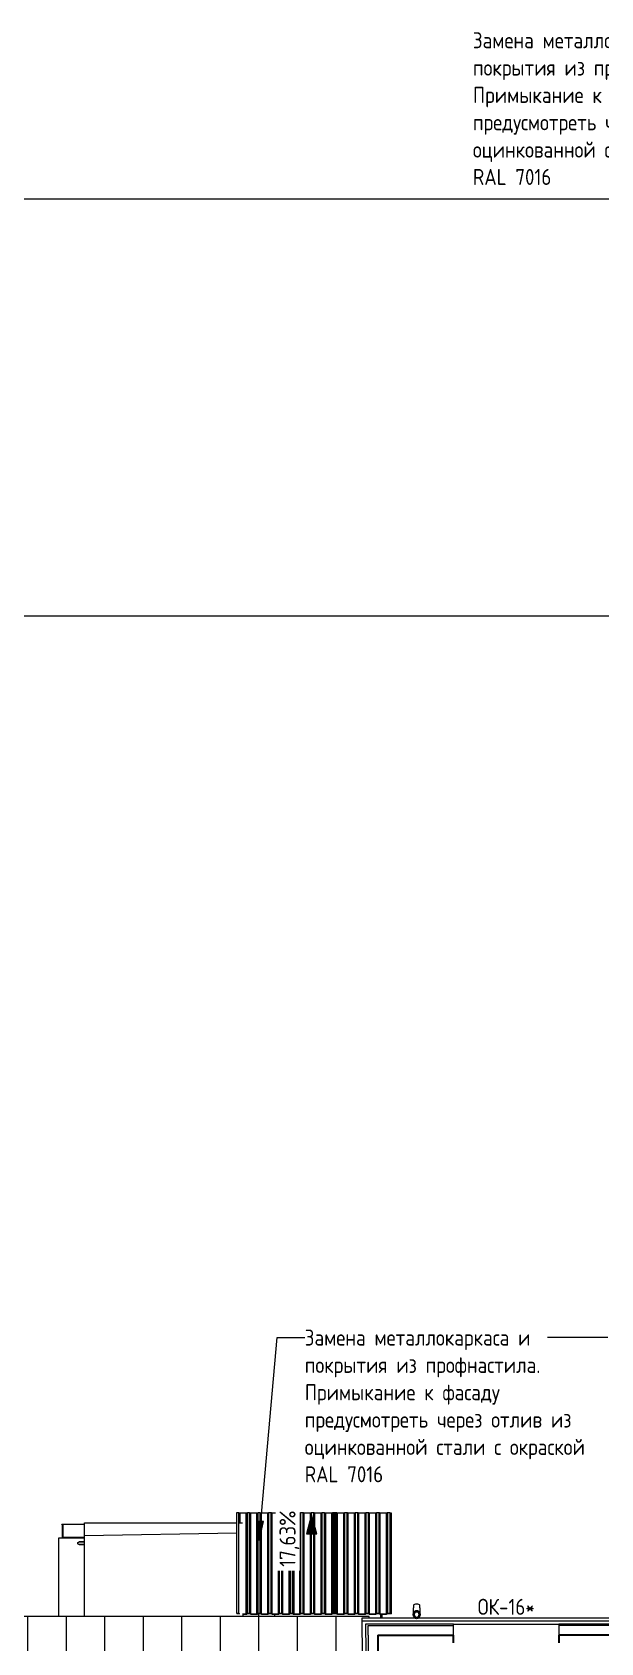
# Model space of a CAD drawing. Header units: millimetres. Extents: x -25149 to 64359, y -29707 to 46678.
# Drawn here: x 32625 to 41480, y 20531 to 45645 of the extents above; entities that cross this region are included whole.
import ezdxf

# ---------------------------------------------------------------- set-up
doc = ezdxf.new("R2010")
doc.units = ezdxf.units.MM
doc.linetypes.add('ADSK_Линия сетки', pattern=[25, 20, -2.5, 0, -2.5])
for name, color, linetype, lineweight in [('Аннотация', 7, 'Continuous', 9), ('Крыша', 7, 'Continuous', 9), ('Крыша штриховка', 7, 'Continuous', 9), ('Лестницы', 7, 'Continuous', 9), ('Марки окон', 7, 'Continuous', 20), ('Обобщенные модели', 7, 'Continuous', 18), ('Ограждение', 7, 'Continuous', 9), ('Оси', 7, 'Continuous', 9), ('Перекрытие', 7, 'Continuous', 18), ('Размеры', 7, 'Continuous', 5), ('Стены внутренние', 7, 'Continuous', 18), ('Стены наружные', 7, 'Continuous', 18), ('Стены несущие', 7, 'Continuous', 30), ('Стены отделка', 7, 'Continuous', 30), ('Стены штриховка', 7, 'Continuous', 9)]:
    doc.layers.add(name, color=color, linetype=linetype, lineweight=lineweight)
doc.layers.add('Линии', color=7, linetype='Continuous', lineweight=9, true_color=0x00a600)
doc.styles.add('GOST Common_1', font='GOST_Common.ttf', dxfattribs={"width": 0.9, "height": 250})
doc.styles.add('GOST Common_2', font='GOST_Common.ttf', dxfattribs={"width": 0.9, "height": 250})

# ---------------------------------------------------------------- blocks, each defined once
blk = doc.blocks.new('Водосток - Тип 1 _карниз больше 490мм_-5181640-План 2-го этажа')
at = {"layer": 'Обобщенные модели', "lineweight": 9}
h = blk.add_hatch(dxfattribs=at)
h.set_pattern_fill('FP_14', color=256, style=0, pattern_type=2)
h.set_pattern_definition([(45, (-38486.85, -20811.32), (-106.066, 106.066), [])])
h.paths.add_polyline_path([(125, 110), (147, 115), (164, 129), (174, 149), (174, 171), (164, 191), (147, 205), (125, 210), (103, 205), (86, 191), (76, 171), (76, 149), (86, 129), (105, 115)])
at = {"layer": 'Обобщенные модели'}
for p, q in [((75, 306), (75, 264)), ((175, 264), (175, 306))]:
    blk.add_line(p, q, dxfattribs=at)
at = {"layer": 'Обобщенные модели', "flags": 128}
for points in [[(75, 173), (75, 174), (75, 177), (75, 180), (75, 183), (75, 186), (75, 190), (75, 193), (75, 197), (75, 201), (75, 205), (75, 210), (75, 214), (75, 219), (75, 224), (75, 229), (75, 234), (75, 239), (75, 245), (75, 250), (75, 256), (75, 261), (75, 264)], [(175, 264), (175, 258), (175, 252), (175, 247), (175, 242), (175, 236), (175, 231), (175, 226), (175, 221), (175, 216), (175, 212), (175, 207), (175, 203), (175, 199), (175, 195), (175, 191), (175, 188), (175, 184), (175, 181), (175, 178), (175, 175), (175, 173)]]:
    blk.add_lwpolyline(points, dxfattribs=at)
at = {"layer": 'Обобщенные модели'}
for start, end in [(90, 260.0131), (279.9869, 90)]:
    blk.add_arc((125, 160), 52, start, end, dxfattribs=at)
at = {"layer": 'Обобщенные модели', "lineweight": 40}
for start, end in [(90, 270), (270, 90)]:
    blk.add_arc((125, 160), 50, start, end, dxfattribs=at)
at = {"layer": 'Обобщенные модели'}
for start_param, end_param in [(4.712389, 6.283185), (3.141593, 4.712389)]:
    blk.add_ellipse((125, 306), major_axis=(-50, 0), ratio=0.309017, start_param=start_param, end_param=end_param, dxfattribs=at)
blk = doc.blocks.new('Roof Cladding - 833x50mm-6936777-План 2-го этажа')
at = {"layer": 'Обобщенные модели'}
for p, q in [((37327, 22564), (37362, 22564)), ((37327, 20988), (37327, 22564)), ((37362, 22564), (37379, 22556)), ((37362, 20988), (37362, 22564)), ((37379, 22556), (37477, 22556)), ((37379, 20980), (37379, 22556)), ((37477, 22556), (37494, 22564)), ((37477, 20980), (37477, 22556)), ((37494, 22564), (37529, 22564)), ((37494, 20988), (37494, 22564)), ((37529, 22564), (37546, 22556)), ((37529, 20988), (37529, 22564)), ((37546, 22556), (37643, 22556)), ((37546, 20980), (37546, 22556)), ((37643, 22556), (37660, 22564)), ((37643, 20980), (37643, 22556)), ((37660, 22564), (37695, 22564)), ((37660, 20988), (37660, 22564)), ((37695, 22564), (37712, 22556)), ((37695, 20988), (37695, 22564)), ((37712, 22556), (37810, 22556)), ((37712, 20980), (37712, 22556)), ((37810, 22556), (37827, 22564)), ((37810, 20980), (37810, 22556)), ((37827, 22564), (37862, 22564)), ((37827, 20988), (37827, 22564)), ((37862, 22564), (37879, 22556)), ((37862, 20988), (37862, 22564)), ((37879, 22556), (37977, 22556)), ((37879, 20980), (37879, 22556)), ((37977, 22556), (37994, 22564)), ((37977, 20980), (37977, 22556)), ((37994, 22564), (38029, 22564)), ((37994, 20988), (37994, 22564)), ((38029, 22564), (38046, 22556)), ((38029, 20988), (38029, 22564)), ((38046, 22556), (38143, 22556)), ((38046, 20980), (38046, 22556)), ((38143, 22556), (38160, 22564)), ((38143, 20980), (38143, 22556)), ((38160, 22564), (38195, 22564)), ((38160, 22564), (38160, 20988)), ((38195, 22564), (38215, 22560)), ((38195, 22564), (38195, 20988)), ((38215, 22560), (38215, 20985)), ((37327, 20988), (37361, 20988)), ((37362, 20988), (37327, 20988)), ((37327, 20988), (37327, 20988)), ((37361, 20988), (37378, 20980)), ((37379, 20980), (37362, 20988)), ((37378, 20980), (37478, 20980)), ((37477, 20980), (37379, 20980)), ((37494, 20988), (37477, 20980)), ((37478, 20980), (37495, 20988)), ((37529, 20988), (37494, 20988)), ((37495, 20988), (37527, 20988)), ((37527, 20988), (37544, 20980)), ((37546, 20980), (37529, 20988)), ((37544, 20980), (37644, 20980)), ((37643, 20980), (37546, 20980)), ((37660, 20988), (37643, 20980)), ((37644, 20980), (37661, 20988)), ((37695, 20988), (37660, 20988)), ((37661, 20988), (37694, 20988)), ((37694, 20988), (37711, 20980)), ((37712, 20980), (37695, 20988)), ((37711, 20980), (37811, 20980)), ((37810, 20980), (37712, 20980)), ((37827, 20988), (37810, 20980)), ((37811, 20980), (37828, 20988)), ((37862, 20988), (37827, 20988)), ((37828, 20988), (37861, 20988)), ((37861, 20988), (37878, 20980)), ((37879, 20980), (37862, 20988)), ((37878, 20980), (37978, 20980)), ((37977, 20980), (37879, 20980)), ((37994, 20988), (37977, 20980)), ((37978, 20980), (37995, 20988)), ((38029, 20988), (37994, 20988)), ((37995, 20988), (38028, 20988)), ((38028, 20988), (38045, 20980)), ((38046, 20980), (38029, 20988)), ((38045, 20980), (38144, 20980)), ((38143, 20980), (38046, 20980)), ((38160, 20988), (38143, 20980)), ((38144, 20980), (38161, 20988)), ((38195, 20988), (38160, 20988)), ((38161, 20988), (38195, 20988)), ((38195, 20988), (38214, 20985)), ((38215, 20985), (38195, 20988)), ((38214, 20985), (38215, 20985))]:
    blk.add_line(p, q, dxfattribs=at)
blk = doc.blocks.new('Roof Cladding - 833x50mm-V14-План 2-го этажа')
at = {"layer": 'Обобщенные модели'}
for p, q in [((36476, 22564), (36511, 22564)), ((36476, 20988), (36476, 22564)), ((36511, 22564), (36528, 22556)), ((36511, 20988), (36511, 22564)), ((36528, 22556), (36626, 22556)), ((36528, 20980), (36528, 22556)), ((36626, 22556), (36643, 22564)), ((36626, 20980), (36626, 22556)), ((36643, 22564), (36678, 22564)), ((36643, 20988), (36643, 22564)), ((36678, 20988), (36678, 22564)), ((36698, 22556), (36792, 22556)), ((36792, 22556), (36809, 22564)), ((36792, 20980), (36792, 22556)), ((36809, 22564), (36844, 22564)), ((36809, 20988), (36809, 22564)), ((36844, 22564), (36861, 22556)), ((36844, 20988), (36844, 22564)), ((36861, 22556), (36959, 22556)), ((36861, 20980), (36861, 22556)), ((36959, 22556), (36976, 22564)), ((36959, 20980), (36959, 22556)), ((36976, 22564), (37011, 22564)), ((36976, 20988), (36976, 22564)), ((37011, 22564), (37028, 22556)), ((37011, 20988), (37011, 22564)), ((37028, 22556), (37126, 22556)), ((37028, 20980), (37028, 22556)), ((37126, 22556), (37143, 22564)), ((37126, 20980), (37126, 22556)), ((37143, 22564), (37178, 22564)), ((37143, 20988), (37143, 22564)), ((37178, 22564), (37195, 22556)), ((37178, 20988), (37178, 22564)), ((37195, 22556), (37292, 22556)), ((37195, 20980), (37195, 22556)), ((37292, 22556), (37309, 22564)), ((37292, 20980), (37292, 22556)), ((37309, 22564), (37344, 22564)), ((37309, 22564), (37309, 20988)), ((37344, 22564), (37344, 20988)), ((36476, 20988), (36510, 20988)), ((36511, 20988), (36476, 20988)), ((36476, 20988), (36476, 20988)), ((36510, 20988), (36527, 20980)), ((36528, 20980), (36511, 20988)), ((36527, 20980), (36627, 20980)), ((36626, 20980), (36528, 20980)), ((36643, 20988), (36626, 20980)), ((36627, 20980), (36644, 20988)), ((36678, 20988), (36643, 20988)), ((36644, 20988), (36676, 20988)), ((36676, 20988), (36693, 20980)), ((36695, 20980), (36678, 20988)), ((36693, 20980), (36793, 20980)), ((36695, 20980), (36695, 20985)), ((36792, 20980), (36695, 20980)), ((36809, 20988), (36792, 20980)), ((36793, 20980), (36810, 20988)), ((36844, 20988), (36809, 20988)), ((36810, 20988), (36843, 20988)), ((36843, 20988), (36860, 20980)), ((36861, 20980), (36844, 20988)), ((36860, 20980), (36960, 20980)), ((36959, 20980), (36861, 20980)), ((36976, 20988), (36959, 20980)), ((36960, 20980), (36977, 20988)), ((37011, 20988), (36976, 20988)), ((36977, 20988), (37010, 20988)), ((37010, 20988), (37027, 20980)), ((37028, 20980), (37011, 20988)), ((37027, 20980), (37127, 20980)), ((37126, 20980), (37028, 20980)), ((37143, 20988), (37126, 20980)), ((37127, 20980), (37144, 20988)), ((37178, 20988), (37143, 20988)), ((37144, 20988), (37177, 20988)), ((37177, 20988), (37194, 20980)), ((37195, 20980), (37178, 20988)), ((37194, 20980), (37293, 20980)), ((37292, 20980), (37195, 20980)), ((37309, 20988), (37292, 20980)), ((37293, 20980), (37310, 20988)), ((37344, 20988), (37309, 20988)), ((37310, 20988), (37344, 20988)), ((37344, 20988), (37363, 20985)), ((37364, 20985), (37344, 20988)), ((37363, 20985), (37364, 20985)), ((37364, 20986), (37364, 20985))]:
    blk.add_line(p, q, dxfattribs=at)
blk = doc.blocks.new('Roof Cladding - 833x50mm-V15-План 2-го этажа')
at = {"layer": 'Обобщенные модели'}
for p, q in [((35809, 22564), (35844, 22564)), ((35809, 20988), (35809, 22564)), ((35844, 22564), (35861, 22556)), ((35844, 20988), (35844, 22564)), ((35861, 22556), (35959, 22556)), ((35861, 22404), (35861, 22556)), ((35959, 22556), (35976, 22564)), ((35959, 20980), (35959, 22556)), ((35976, 22564), (36011, 22564)), ((35976, 20988), (35976, 22564)), ((36011, 22564), (36028, 22556)), ((36011, 20988), (36011, 22564)), ((36028, 22556), (36125, 22556)), ((36028, 20980), (36028, 22556)), ((36125, 22556), (36142, 22564)), ((36125, 20980), (36125, 22556)), ((36142, 22564), (36177, 22564)), ((36142, 20988), (36142, 22564)), ((36177, 22564), (36194, 22556)), ((36177, 20988), (36177, 22564)), ((36194, 22556), (36292, 22556)), ((36194, 20980), (36194, 22556)), ((36292, 22556), (36309, 22564)), ((36292, 20980), (36292, 22556)), ((36309, 22564), (36344, 22564)), ((36309, 20988), (36309, 22564)), ((36344, 22564), (36361, 22556)), ((36344, 20988), (36344, 22564)), ((36361, 22556), (36459, 22556)), ((36361, 20980), (36361, 22556)), ((36459, 22556), (36476, 22564)), ((36459, 20980), (36459, 22556)), ((36476, 22564), (36511, 22564)), ((36476, 20988), (36476, 22564)), ((36511, 22564), (36528, 22556)), ((36511, 20988), (36511, 22564)), ((36528, 22556), (36626, 22556)), ((36528, 20980), (36528, 22556)), ((36626, 22556), (36643, 22564)), ((36626, 20980), (36626, 22556)), ((36643, 22564), (36678, 22564)), ((36643, 22564), (36643, 20988)), ((36678, 22564), (36698, 22560)), ((36678, 22564), (36678, 20988)), ((36698, 22560), (36698, 20985)), ((35809, 20988), (35843, 20988)), ((35844, 20988), (35809, 20988)), ((35809, 20988), (35809, 20988)), ((35843, 20988), (35852, 20984)), ((35854, 20984), (35844, 20988)), ((35959, 20980), (35901, 20980)), ((35904, 20980), (35960, 20980)), ((35976, 20988), (35959, 20980)), ((35960, 20980), (35977, 20988)), ((36011, 20988), (35976, 20988)), ((35977, 20988), (36010, 20988)), ((36010, 20988), (36027, 20980)), ((36028, 20980), (36011, 20988)), ((36027, 20980), (36126, 20980)), ((36125, 20980), (36028, 20980)), ((36142, 20988), (36125, 20980)), ((36126, 20980), (36143, 20988)), ((36177, 20988), (36142, 20988)), ((36143, 20988), (36176, 20988)), ((36176, 20988), (36193, 20980)), ((36194, 20980), (36177, 20988)), ((36193, 20980), (36293, 20980)), ((36292, 20980), (36194, 20980)), ((36309, 20988), (36292, 20980)), ((36293, 20980), (36310, 20988)), ((36344, 20988), (36309, 20988)), ((36310, 20988), (36343, 20988)), ((36343, 20988), (36360, 20980)), ((36361, 20980), (36344, 20988)), ((36360, 20980), (36460, 20980)), ((36459, 20980), (36361, 20980)), ((36476, 20988), (36459, 20980)), ((36460, 20980), (36477, 20988)), ((36511, 20988), (36476, 20988)), ((36477, 20988), (36510, 20988)), ((36510, 20988), (36527, 20980)), ((36528, 20980), (36511, 20988)), ((36527, 20980), (36627, 20980)), ((36626, 20980), (36528, 20980)), ((36643, 20988), (36626, 20980)), ((36627, 20980), (36644, 20988)), ((36678, 20988), (36643, 20988)), ((36644, 20988), (36677, 20988)), ((36677, 20988), (36696, 20985)), ((36698, 20985), (36678, 20988)), ((36696, 20985), (36698, 20985))]:
    blk.add_line(p, q, dxfattribs=at)
blk = doc.blocks.new('Ограждение 1 - Ограждение 1-1791730-План 2-го этажа')
at = {"layer": 'Ограждение'}
for p, q in [((38054, 20921), (38054, 20980)), ((38054, 20921), (38054, 20980)), ((38070, 20980), (38070, 20921))]:
    blk.add_line(p, q, dxfattribs=at)
blk = doc.blocks.new('Тип верхнего поручня - D40 шаг 200-16091-План 2-го этажа')
at = {"layer": 'Ограждение', "flags": 128}
for points in [[(17, 20), (20, 20), (24, 20), (28, 20), (31, 20), (35, 20), (39, 20), (43, 20), (46, 20), (50, 20), (53, 20), (56, 20), (60, 20), (63, 20), (66, 20), (69, 20), (72, 20), (74, 20), (77, 20), (80, 20), (82, 20), (84, 20), (86, 20), (88, 20), (90, 20), (92, 20), (93, 20), (95, 20), (96, 20), (97, 20), (98, 20), (99, 20), (99, 20), (100, 20), (100, 20), (100, 20), (100, 20)], [(100, 20), (100, 20), (100, 20), (99, 20), (99, 20), (98, 20), (97, 20), (96, 20), (95, 20), (94, 20), (92, 20), (90, 20), (89, 20), (87, 20), (85, 20), (83, 20), (80, 20), (78, 20), (75, 20), (72, 20), (70, 20), (67, 20), (64, 20), (61, 20), (57, 20), (54, 20), (51, 20), (47, 20), (44, 20), (40, 20), (36, 20), (32, 20), (29, 20), (25, 20), (21, 20), (17, 20)], [(100, 20), (101, 20), (102, 20), (102, 20), (103, 20), (104, 20), (105, 19), (106, 19), (106, 19), (107, 19), (108, 18), (109, 18), (109, 18), (110, 17), (111, 17), (111, 17), (112, 16), (113, 16), (113, 15), (114, 14), (114, 14), (115, 13), (115, 13), (116, 12), (116, 11), (117, 11), (117, 10), (118, 9), (118, 9), (118, 8), (119, 7), (119, 6), (119, 6), (119, 5), (120, 4), (120, 3), (120, 3), (120, 2), (120, 1), (120, 0), (120, 0)], [(17, -20), (20, -20), (24, -20), (28, -20), (31, -20), (35, -20), (39, -20), (43, -20), (46, -20), (50, -20), (53, -20), (56, -20), (60, -20), (63, -20), (66, -20), (69, -20), (72, -20), (74, -20), (77, -20), (80, -20), (82, -20), (84, -20), (86, -20), (88, -20), (90, -20), (92, -20), (93, -20), (95, -20), (96, -20), (97, -20), (98, -20), (99, -20), (99, -20), (100, -20), (100, -20), (100, -20), (100, -20)], [(100, -20), (100, -20), (100, -20), (99, -20), (99, -20), (98, -20), (97, -20), (96, -20), (95, -20), (94, -20), (92, -20), (90, -20), (89, -20), (87, -20), (85, -20), (83, -20), (80, -20), (78, -20), (75, -20), (72, -20), (70, -20), (67, -20), (64, -20), (61, -20), (57, -20), (54, -20), (51, -20), (47, -20), (44, -20), (40, -20), (36, -20), (32, -20), (29, -20), (25, -20), (21, -20), (17, -20)], [(120, 0), (120, -1), (120, -2), (120, -2), (120, -3), (120, -4), (119, -5), (119, -6), (119, -6), (119, -7), (118, -8), (118, -9), (118, -9), (117, -10), (117, -11), (117, -11), (116, -12), (116, -13), (115, -13), (114, -14), (114, -14), (113, -15), (113, -15), (112, -16), (111, -16), (111, -17), (110, -17), (109, -18), (109, -18), (108, -18), (107, -19), (106, -19), (106, -19), (105, -19), (104, -20), (103, -20), (103, -20), (102, -20), (101, -20), (100, -20), (100, -20)]]:
    blk.add_lwpolyline(points, dxfattribs=at)

msp = doc.modelspace()

# ---------------------------------------------------------------- hatches: boundary and pattern name
at = {"layer": 'Аннотация'}
msp.add_hatch(color=256, dxfattribs=at).paths.add_polyline_path([(36159.543, 22126.205), (36225.141, 22421.598), (36146.452, 22428.51)])
at = {"layer": 'Крыша штриховка'}
h = msp.add_hatch(dxfattribs=at)
h.set_pattern_fill('FP_9', color=256, style=0, pattern_type=2)
h.set_pattern_definition([(270, (156.06, -17199.3), (600, 4e-14), [])])
h.paths.add_polyline_path([(32637.384, 13388.868), (37875.044, 13388.868), (37875.044, 13531.824), (37850.1, 13531.53), (37764.22, 20871.318), (37764.22, 20921.318), (37875.044, 20921.318), (37875.044, 20941.318), (31397.712, 20941.318), (31445.7, 20905.531), (30008.903, 18978.878), (30109.635, 18978.878), (30088.816, 18918.878), (29964.158, 18918.878), (29183.183, 17873.193), (29184.332, 17872.018), (25018.288, 13404.483), (30949.639, 13388.868), (32278.426, 13388.868)])
h.paths.add_polyline_path([(10875, 13401.716), (10875, 13401.822), (10840.545, 13401.807)])
h.paths.add_polyline_path([(23414.995, 13408.703), (23395.594, 13436.815), (23403.468, 13436.815), (19368.391, 17765.406), (19370.121, 17766.719), (19368.391, 17765.717), (19287.95, 17891.572), (18889.822, 17891.572), (18418.214, 19252.327), (17401.121, 20843.634), (17553.954, 20941.318), (10815, 20941.318), (10815, 20882.525), (10925, 20882.525), (10925, 13462.525), (10875, 13462.525), (10875, 13441.716), (23215.425, 13409.229)])
h.paths.add_polyline_path([(32737.612, 13566.749), (32735.112, 13566.749), (32734.555, 13657.399), (32717.55, 13661.281), (32698.856, 13676.957), (32689.416, 13697.032), (32690.112, 13854.283), (32693.127, 13859.26), (32696.811, 13862.008), (32707.973, 13865.971), (32723.011, 13868.674), (32740.112, 13869.733), (32765.112, 13867.663), (32778.414, 13864.021), (32786.025, 13860.059), (32788.408, 13858.282), (32790.112, 13854.283), (32790.112, 13695.114), (32779.204, 13674.463), (32760.818, 13660.857), (32745.112, 13656.131), (32744.442, 13566.749), (32738.818, 13566.749)])
h.paths.add_polyline_path([(15975, 13566.749), (15970, 13566.749), (15969.443, 13657.399), (15952.438, 13661.281), (15933.744, 13676.957), (15924.304, 13697.032), (15925, 13854.283), (15928.015, 13859.26), (15931.699, 13862.008), (15942.861, 13865.971), (15957.899, 13868.674), (15975, 13869.733), (16000, 13867.663), (16013.302, 13864.021), (16020.913, 13860.059), (16023.296, 13858.282), (16025, 13854.283), (16025, 13695.114), (16014.092, 13674.463), (15995.706, 13660.857), (15980, 13656.131), (15979.33, 13566.749), (15976.294, 13566.749)])

# ---------------------------------------------------------------- linework, layer by layer
at = {"layer": 'Аннотация'}
for p, q in [((36159.543, 22126.205), (36437.468, 25289.868)), ((36437.468, 25289.868), (36869.204, 25289.868)), ((41590.64, 25289.868), (40649.438, 25289.868)), ((36225.141, 22421.598), (36146.452, 22428.51)), ((36146.452, 22428.51), (36159.543, 22126.205)), ((36159.543, 22126.205), (36225.141, 22421.598))]:
    msp.add_line(p, q, dxfattribs=at)
at = {"layer": 'Крыша'}
for p, q in [((37875.044, 20941.318), (31397.712, 20941.318)), ((37875.044, 20921.318), (37875.044, 20941.318))]:
    msp.add_line(p, q, dxfattribs=at)
at = {"layer": 'Лестницы'}
for p, q in [((36154.371, 20941.318), (36154.371, 20988.271)), ((36154.371, 20941.318), (36154.371, 20988.271)), ((36404.371, 20941.318), (36404.371, 20979.849)), ((36404.371, 20941.318), (36404.371, 20979.849))]:
    msp.add_line(p, q, dxfattribs=at)
at = {"layer": 'Линии', "color": 7}
msp.add_line((33437.753, 22203.541), (35809.004, 22244.931), dxfattribs=at)
at = {"layer": 'Оси', "color": 252, "linetype": 'ADSK_Линия сетки'}
for p, q in [((-10114.729, 43045), (56004.853, 43045)), ((-10114.729, 36545), (56004.853, 36545))]:
    msp.add_line(p, q, dxfattribs=at)
at = {"layer": 'Перекрытие'}
for p, q in [((33437.753, 22404.121), (35809.004, 22404.121)), ((33437.753, 20941.318), (33437.753, 22404.121)), ((35853.603, 22404.121), (35899.192, 22404.121)), ((33034.371, 22163.541), (33034.371, 20941.318)), ((33094.371, 22163.541), (33034.371, 22163.541)), ((35904.371, 20979.849), (35904.371, 20941.318))]:
    msp.add_line(p, q, dxfattribs=at)
at = {"layer": 'Размеры'}
msp.add_line((37056.079, 22228.303), (36975.694, 22528.303), dxfattribs=at)
at = {"layer": 'Размеры', "lineweight": 20}
msp.add_line((36975.694, 21878.632), (36975.694, 22528.303), dxfattribs=at)
at = {"layer": 'Стены внутренние'}
for p, q in [((33104.371, 22173.541), (33104.371, 22373.541)), ((33437.753, 22173.541), (33104.371, 22173.541))]:
    msp.add_line(p, q, dxfattribs=at)
at = {"layer": 'Стены наружные'}
for p, q in [((33084.371, 22383.541), (33437.753, 22383.541)), ((33084.371, 22373.541), (33084.371, 22383.541)), ((33094.371, 22373.541), (33084.371, 22373.541)), ((33094.371, 22163.541), (33094.371, 22373.541)), ((33437.753, 22373.541), (33104.371, 22373.541)), ((33104.371, 22163.541), (33094.371, 22163.541)), ((33104.371, 22173.541), (33104.371, 22171.318)), ((33104.371, 22171.318), (33437.753, 22171.318)), ((33104.371, 22161.318), (33104.371, 22163.541)), ((33437.753, 22161.318), (33104.371, 22161.318)), ((37764.22, 20821.318), (37764.22, 20921.318)), ((37764.22, 20921.318), (42934.22, 20921.318)), ((37764.22, 20871.318), (42934.22, 20871.318)), ((37850.1, 13531.53), (37764.22, 20821.318)), ((39188.222, 20821.318), (40828.222, 20821.318))]:
    msp.add_line(p, q, dxfattribs=at)
at = {"layer": 'Стены несущие'}
for p, q in [((38006.24, 20651.318), (38079.878, 14400.614)), ((38006.24, 20651.318), (39188.222, 20651.318)), ((39188.222, 20531.318), (39188.222, 20651.318)), ((42938.22, 20651.318), (40828.222, 20651.318)), ((40828.222, 20651.318), (40828.222, 20531.318))]:
    msp.add_line(p, q, dxfattribs=at)
at = {"layer": 'Стены отделка', "lineweight": 9}
for p, q in [((39188.222, 20821.318), (37814.224, 20821.318)), ((37814.224, 20821.318), (37889.891, 14398.375)), ((37856.229, 20651.318), (37854.462, 20801.318)), ((38079.878, 14400.614), (38006.24, 20651.318)), ((38006.24, 20651.318), (38006.24, 20651.318)), ((39188.222, 20651.318), (39188.222, 20821.318)), ((42938.22, 20821.318), (40828.222, 20821.318)), ((40828.222, 20821.318), (40828.222, 20651.318)), ((40829.222, 20801.318), (40828.222, 20801.318))]:
    msp.add_line(p, q, dxfattribs=at)
at = {"layer": 'Стены штриховка'}
for p, q in [((37854.462, 20801.318), (39188.222, 20801.318)), ((37856.229, 20651.318), (37929.877, 14399.846)), ((42934.22, 20801.318), (40829.222, 20801.318))]:
    msp.add_line(p, q, dxfattribs=at)

# ---------------------------------------------------------------- block references
at = {"layer": 'Обобщенные модели'}
for name, p in [('Roof Cladding - 833x50mm-V15-План 2-го этажа', (0, 0)), ('Roof Cladding - 833x50mm-V14-План 2-го этажа', (0, 0)), ('Roof Cladding - 833x50mm-6936777-План 2-го этажа', (0, 0)), ('Водосток - Тип 1 _карниз больше 490мм_-5181640-План 2-го этажа', (38486.854, 20811.318))]:
    msp.add_blockref(name, p, dxfattribs=at)
at = {"layer": 'Ограждение', "rotation": 180}
msp.add_blockref('Тип верхнего поручня - D40 шаг 200-16091-План 2-го этажа', (33454.371, 22083.541), dxfattribs=at)
at = {"layer": 'Ограждение'}
msp.add_blockref('Ограждение 1 - Ограждение 1-1791730-План 2-го этажа', (0, 0), dxfattribs=at)

# ---------------------------------------------------------------- texts
at = {"layer": 'Аннотация', "char_height": 250, "width": 4720.5, "attachment_point": 1, "line_spacing_factor": 1.022766, "style": 'GOST Common_2'}
for insert in [(39488.321, 45643.679), (36869.204, 25415.061)]:
    msp.add_mtext('\\pxt1.44,2.88,4.32,5.76,7.2,8.64,10.08,11.52,12.96,14.4,15.84,17.28,18.72,20.16,21.6,23.04,24.48,25.92,27.36,28.8,30.24,31.68,33.12,34.56,36,37.44,38.88,40.32,41.76,43.2,44.64,46.08;{Замена металлокаркаса и покрытия из профнастила.\\PПримыкание к фасаду предусмотреть через отлив из оцинкованной стали с окраской RAL 7016}', dxfattribs=dict(at, insert=insert))
at = {"layer": 'Марки окон', "lineweight": 9, "insert": (40007.115, 21091.748), "char_height": 250, "width": 952.2, "attachment_point": 5, "line_spacing_factor": 1.022766, "style": 'GOST Common_2'}
msp.add_mtext('\\pxqc,t1.8,3.6,5.4,7.2,9,10.8,12.6,14.4,16.2,18,19.8,21.6,23.4,25.2,27,28.8,30.6,32.4,34.2,36,37.8,39.6,41.4,43.2,45,46.8,48.6,50.4,52.2,54,55.8,57.6;{ОК-16*}', dxfattribs=at)

# ---------------------------------------------------------------- next in the draw order: texts
at = {"layer": 'Размеры', "lineweight": 20, "insert": (36476.097, 21716.662), "char_height": 250, "width": 1086.14699, "attachment_point": 1, "rotation": 90, "line_spacing_factor": 1.022761, "style": 'GOST Common_1', "bg_fill": 3, "box_fill_scale": 1.25, "bg_fill_color": 256, "bg_fill_true_color": 13158600, "bg_fill_transparency": 0}
msp.add_mtext('17,63%', dxfattribs=at)

# ---------------------------------------------------------------- next in the draw order: hatches: boundary and pattern name
at = {"layer": 'Размеры'}
msp.add_hatch(color=256, dxfattribs=at).paths.add_polyline_path([(36975.694, 22528.303), (36895.309, 22228.303), (37056.079, 22228.303)])

# ---------------------------------------------------------------- next in the draw order: linework, layer by layer
for p, q in [((36975.694, 22528.303), (36895.309, 22228.303)), ((36895.309, 22228.303), (37056.079, 22228.303))]:
    msp.add_line(p, q, dxfattribs=at)

doc.saveas('drawing.dxf')
